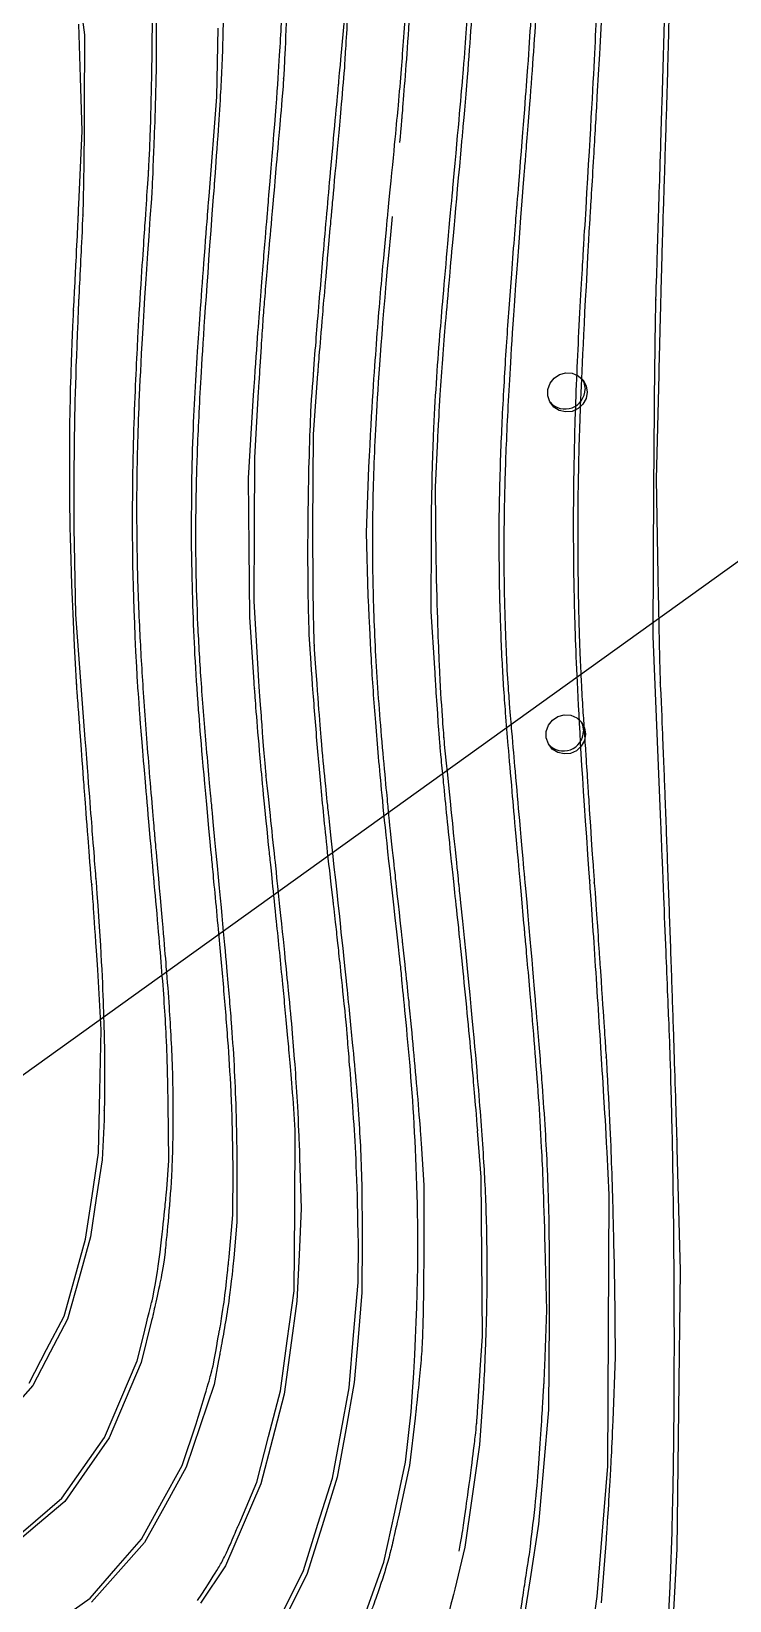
# Model space of a CAD drawing. Header units: millimetres. Extents: x -1640 to 0, y -1584 to 0.
# Drawn here: x -1333.8 to -1219.9, y -1451.5 to -1195.6 of the extents above; entities that cross this region are included whole.
import ezdxf

# ---------------------------------------------------------------- set-up
doc = ezdxf.new("R2010")
doc.units = ezdxf.units.MM

msp = doc.modelspace()

# ---------------------------------------------------------------- linework, layer by layer
at = {"color": 7, "linetype": 'Continuous'}
for p, q in [((-1639.34, -1584.03), (-797.39, -979.77)), ((-1230.88, -1207.19), (-1230.16, -1183.04)), ((-1325.98, -1189.28), (-1325.11, -1196.11)), ((-1325.74, -1203.1), (-1326.03, -1194.37)), ((-1303.52, -1206.25), (-1303.3, -1195.05)), ((-1283.27, -1200.13), (-1282.62, -1193.14)), ((-1325.11, -1196.11), (-1325.13, -1208.47)), ((-1325.45, -1211.82), (-1325.74, -1203.1)), ((-1304.78, -1222.41), (-1303.52, -1206.25)), ((-1326.01, -1223.75), (-1325.45, -1211.82)), ((-1287.13, -1252.1), (-1287.82, -1261.28)), ((-1231.43, -1251.56), (-1231.85, -1268.58)), ((-1298.34, -1268.42), (-1297.51, -1254.88)), ((-1296.75, -1254.37), (-1297.39, -1265.07)), ((-1287.82, -1261.28), (-1287.89, -1276.26)), ((-1267.52, -1262.09), (-1267.9, -1269.91)), ((-1297.39, -1265.07), (-1297.44, -1276.77)), ((-1279.09, -1277.34), (-1278.7, -1266.62)), ((-1298.22, -1279.76), (-1298.34, -1268.42)), ((-1231.85, -1268.58), (-1231.57, -1284.28)), ((-1267.9, -1269.91), (-1267.79, -1281.73)), ((-1232.31, -1294.18), (-1232.21, -1269.9)), ((-1297.44, -1276.77), (-1297.49, -1288.47)), ((-1326.79, -1279.17), (-1326.55, -1290.66)), ((-1278.8, -1287.56), (-1279.09, -1277.34)), ((-1268.52, -1290.19), (-1268.51, -1277.77)), ((-1298.11, -1291.1), (-1298.22, -1279.76)), ((-1297.49, -1288.47), (-1296.82, -1299.59)), ((-1326.55, -1290.66), (-1325.02, -1311)), ((-1297.43, -1301.71), (-1298.11, -1291.1)), ((-1267.96, -1299.43), (-1268.52, -1290.19)), ((-1231.08, -1324.56), (-1232.31, -1294.18)), ((-1322.35, -1358.37), (-1322.94, -1348.63)), ((-1322.57, -1368.4), (-1322.35, -1358.37)), ((-1322.79, -1378.44), (-1322.57, -1368.4)), ((-1311.32, -1379.72), (-1311.44, -1370.42)), ((-1290.72, -1374.76), (-1291.08, -1369.53)), ((-1321.91, -1373.05), (-1322.24, -1379.6)), ((-1290.81, -1387.85), (-1290.72, -1374.76)), ((-1260.41, -1382.45), (-1260.96, -1374.89)), ((-1323.85, -1385.49), (-1322.79, -1378.44)), ((-1290, -1379.26), (-1289.74, -1387.54)), ((-1270.18, -1376.91), (-1269.74, -1383.75)), ((-1239.5, -1385.33), (-1239.84, -1378.36)), ((-1228.45, -1377.77), (-1227.93, -1397.67)), ((-1322.24, -1379.6), (-1323.17, -1385.87)), ((-1311.68, -1384.38), (-1311.32, -1379.72)), ((-1300.9, -1388.58), (-1300.86, -1381.44)), ((-1300.24, -1380.72), (-1300.26, -1389.74)), ((-1269.74, -1383.75), (-1269.76, -1395.68)), ((-1260.29, -1395.39), (-1260.41, -1382.45)), ((-1324.91, -1392.55), (-1323.85, -1385.49)), ((-1323.17, -1385.87), (-1324.09, -1392.13)), ((-1239.62, -1407.44), (-1239.5, -1385.33)), ((-1301.5, -1395.43), (-1300.9, -1388.58)), ((-1290.9, -1400.94), (-1290.81, -1387.85)), ((-1289.74, -1387.54), (-1290.09, -1395.09)), ((-1324.09, -1392.13), (-1325.98, -1398.85)), ((-1300.26, -1389.74), (-1300.75, -1395.56)), ((-1326.67, -1398.82), (-1324.91, -1392.55)), ((-1280.45, -1399.62), (-1280.42, -1393.22)), ((-1279.82, -1392.57), (-1279.85, -1401.23)), ((-1249.7, -1404.1), (-1249.94, -1393.78)), ((-1290.09, -1395.09), (-1290.44, -1402.64)), ((-1260.18, -1408.33), (-1260.29, -1395.39)), ((-1328.43, -1405.09), (-1326.67, -1398.82)), ((-1325.98, -1398.85), (-1327.86, -1405.57)), ((-1281.19, -1408.21), (-1280.45, -1399.62)), ((-1238.65, -1399.52), (-1238.52, -1411.79)), ((-1227.93, -1397.67), (-1228.19, -1420.36)), ((-1292.02, -1409.1), (-1290.9, -1400.94)), ((-1279.85, -1401.23), (-1280.47, -1408.57)), ((-1290.44, -1402.64), (-1291.48, -1410.24)), ((-1250.01, -1413.27), (-1249.7, -1404.1)), ((-1331.27, -1410.55), (-1328.43, -1405.09)), ((-1327.86, -1405.57), (-1330.69, -1410.99)), ((-1314.14, -1405.8), (-1315.84, -1412.66)), ((-1249.3, -1405.4), (-1249.42, -1420.39)), ((-1239.73, -1429.55), (-1239.62, -1407.44)), ((-1316.49, -1412.38), (-1315.6, -1408.73)), ((-1293.14, -1417.26), (-1292.02, -1409.1)), ((-1281.94, -1416.8), (-1281.19, -1408.21)), ((-1280.47, -1408.57), (-1281.1, -1415.92)), ((-1260.54, -1413.86), (-1260.18, -1408.33)), ((-1334.11, -1416.02), (-1331.27, -1410.55)), ((-1330.69, -1410.99), (-1333.52, -1416.42)), ((-1319.17, -1418.63), (-1316.49, -1412.38)), ((-1315.84, -1412.66), (-1318.46, -1418.81)), ((-1303.23, -1412.32), (-1303.97, -1416.26)), ((-1291.48, -1410.24), (-1292.53, -1417.83)), ((-1238.52, -1411.79), (-1238.91, -1422.12)), ((-1333.52, -1416.42), (-1337.14, -1420.54)), ((-1303.97, -1416.26), (-1306.23, -1422.99)), ((-1295.06, -1424.71), (-1293.14, -1417.26)), ((-1283.29, -1424.15), (-1281.94, -1416.8)), ((-1281.1, -1415.92), (-1282.48, -1423.65)), ((-1260.02, -1416.83), (-1260.66, -1426.08)), ((-1321.85, -1424.89), (-1319.17, -1418.63)), ((-1318.46, -1418.81), (-1321.08, -1424.96)), ((-1292.53, -1417.83), (-1294.42, -1425.13)), ((-1228.19, -1420.36), (-1228.46, -1443.05)), ((-1309.19, -1429.44), (-1306.9, -1422.68)), ((-1272.71, -1428.88), (-1271.79, -1420.72)), ((-1271.17, -1421.73), (-1272.07, -1429.45)), ((-1249.42, -1420.39), (-1250.21, -1429.7)), ((-1325.32, -1429.83), (-1321.85, -1424.89)), ((-1321.08, -1424.96), (-1324.7, -1430.13)), ((-1306.23, -1422.99), (-1308.49, -1429.71)), ((-1296.97, -1432.15), (-1295.06, -1424.71)), ((-1294.42, -1425.13), (-1296.32, -1432.43)), ((-1284.65, -1431.49), (-1283.29, -1424.15)), ((-1282.48, -1423.65), (-1283.87, -1431.37)), ((-1260.66, -1426.08), (-1261.86, -1434.43)), ((-1328.79, -1434.77), (-1325.32, -1429.83)), ((-1324.7, -1430.13), (-1328.32, -1435.3)), ((-1312.48, -1435.45), (-1309.19, -1429.44)), ((-1308.49, -1429.71), (-1311.9, -1435.85)), ((-1274.48, -1437.05), (-1272.71, -1428.88)), ((-1272.07, -1429.45), (-1273.43, -1435.73)), ((-1250.21, -1429.7), (-1251.01, -1439.02)), ((-1240.59, -1440.18), (-1239.73, -1429.55)), ((-1299.61, -1438.34), (-1296.97, -1432.15)), ((-1296.32, -1432.43), (-1299.2, -1439.13)), ((-1287.02, -1439.04), (-1284.65, -1431.49)), ((-1283.87, -1431.37), (-1286.34, -1439.3)), ((-1333.07, -1438.45), (-1328.79, -1434.77)), ((-1328.32, -1435.3), (-1332.74, -1439.05)), ((-1315.78, -1441.45), (-1312.48, -1435.45)), ((-1261.86, -1434.43), (-1263.06, -1442.78)), ((-1311.9, -1435.85), (-1315.31, -1441.99)), ((-1276.24, -1445.22), (-1274.48, -1437.05)), ((-1337.35, -1442.12), (-1333.07, -1438.45)), ((-1332.74, -1439.05), (-1337.16, -1442.81)), ((-1299.2, -1439.13), (-1302.07, -1445.83)), ((-1289.39, -1446.58), (-1287.02, -1439.04)), ((-1286.34, -1439.3), (-1288.81, -1447.22)), ((-1251.01, -1439.02), (-1252.4, -1447.92)), ((-1241.44, -1450.81), (-1240.59, -1440.18)), ((-1319.98, -1446.27), (-1315.78, -1441.45)), ((-1315.31, -1441.99), (-1319.63, -1446.87)), ((-1263.06, -1442.78), (-1264.71, -1449.6)), ((-1240.07, -1442.15), (-1240.83, -1451.84)), ((-1228.46, -1443.05), (-1229.11, -1455.09)), ((-1302.07, -1445.83), (-1306.15, -1451.89)), ((-1279.13, -1453.26), (-1276.24, -1445.22)), ((-1324.18, -1451.09), (-1319.98, -1446.27)), ((-1319.63, -1446.87), (-1323.95, -1451.76)), ((-1292.78, -1453.47), (-1289.39, -1446.58)), ((-1288.81, -1447.22), (-1292.2, -1453.93)), ((-1252.4, -1447.92), (-1253.79, -1456.81)), ((-1242.93, -1461.3), (-1241.44, -1450.81)), ((-1329.37, -1454.77), (-1324.18, -1451.09))]:
    msp.add_line(p, q, dxfattribs=at)
at = {"color": 7, "linetype": 'Continuous', "lineweight": 25, "flags": 128}
for points in [[(-1243.1, -1254.39), (-1243.28, -1255.43), (-1243.79, -1256.37), (-1244.57, -1257.09), (-1245.55, -1257.53), (-1246.61, -1257.63), (-1247.64, -1257.39), (-1248.52, -1256.83), (-1249.17, -1256), (-1249.51, -1255.01), (-1249.51, -1253.96), (-1249.16, -1252.95), (-1248.5, -1252.11), (-1247.61, -1251.52), (-1246.58, -1251.25), (-1245.52, -1251.32), (-1244.55, -1251.73), (-1243.77, -1252.43), (-1243.27, -1253.35), (-1243.1, -1254.39)], [(-1243.86, -1252.32), (-1243.62, -1252.85), (-1243.45, -1253.89)], [(-1243.36, -1310.17), (-1243.54, -1311.21), (-1244.05, -1312.15), (-1244.83, -1312.87), (-1245.81, -1313.31), (-1246.87, -1313.41), (-1247.89, -1313.17), (-1248.78, -1312.61), (-1249.43, -1311.78), (-1249.77, -1310.79), (-1249.77, -1309.74), (-1249.42, -1308.73), (-1248.76, -1307.89), (-1247.87, -1307.3), (-1246.84, -1307.03), (-1245.78, -1307.1), (-1244.81, -1307.51), (-1244.03, -1308.21), (-1243.53, -1309.13), (-1243.36, -1310.17)], [(-1244.11, -1308.1), (-1243.88, -1308.63), (-1243.71, -1309.67)]]:
    msp.add_lwpolyline(points, dxfattribs=at)
at = {"color": 7, "linetype": 'Continuous', "lineweight": 25}
for centre in [(-1246.71, -1253.88), (-1246.97, -1309.66)]:
    msp.add_arc(centre, 3.26, 221.7226, 359.801, dxfattribs=at)
at = {"color": 7, "linetype": 'Continuous'}
for points, knots in [([(-1284.09, -1146.39), (-1282.3, -1160.6), (-1281.64, -1176.24), (-1281.92, -1189.59), (-1282.9, -1203.9), (-1282.52, -1199.14), (-1282.9, -1203.9)], [0, 0, 0, 0, 0.248755, 0.520383, 0.751685, 1, 1, 1, 1]), ([(-1272.56, -1149.21), (-1271.53, -1164.89), (-1271.55, -1182.29), (-1272.3, -1197.32), (-1273.7, -1213.66), (-1273.19, -1208.21), (-1273.7, -1213.66)], [0, 0, 0, 0, 0.243713, 0.513396, 0.746351, 1, 1, 1, 1]), ([(-1261.58, -1151.52), (-1261.04, -1167.2), (-1261.33, -1183), (-1261.86, -1192.36), (-1262.66, -1203.06), (-1263.76, -1215.54), (-1263.38, -1211.38), (-1263.76, -1215.54)], [0, 0, 0, 0, 0.245075, 0.491442, 0.637619, 0.804791, 1, 1, 1, 1]), ([(-1295, -1222.27), (-1293.95, -1209.74), (-1293.2, -1199.18), (-1292.76, -1190.19), (-1292.6, -1182.37), (-1292.94, -1171.48), (-1293.95, -1160.96), (-1293.57, -1164.47), (-1293.95, -1160.96)], [0, 0, 0, 0, 0.204272, 0.376391, 0.522858, 0.650222, 0.827655, 1, 1, 1, 1]), ([(-1229.41, -1161.36), (-1229.43, -1171.66), (-1229.52, -1181.19), (-1229.71, -1191.27), (-1229.95, -1200.44), (-1230.27, -1211.4), (-1230.7, -1224.79), (-1230.55, -1220.33), (-1230.7, -1224.79)], [0, 0, 0, 0, 0.16235, 0.312625, 0.47159, 0.616115, 0.788895, 1, 1, 1, 1]), ([(-1250.77, -1164.74), (-1250.79, -1174.43), (-1250.95, -1182.56), (-1251.32, -1190.8), (-1251.82, -1198.45), (-1252.54, -1208.02), (-1253.53, -1220.33), (-1253.2, -1216.23), (-1253.53, -1220.33)], [0, 0, 0, 0, 0.174247, 0.320311, 0.468465, 0.60608, 0.778371, 1, 1, 1, 1]), ([(-1240.1, -1165.74), (-1240.16, -1174.63), (-1240.33, -1182.54), (-1240.7, -1191.57), (-1241.05, -1198.29), (-1241.51, -1206.59), (-1242.11, -1216.88), (-1242.88, -1229.63), (-1242.62, -1225.38), (-1242.88, -1229.63)], [0, 0, 0, 0, 0.139178, 0.262802, 0.40425, 0.509446, 0.639252, 0.800496, 1, 1, 1, 1]), ([(-1264.79, -1218.76), (-1263.92, -1209.25), (-1263.26, -1201.67), (-1262.78, -1195.51), (-1262.44, -1190.25), (-1262.11, -1182.55), (-1261.91, -1173.78), (-1261.96, -1176.7), (-1261.91, -1173.78)], [0, 0, 0, 0, 0.211655, 0.38021, 0.517188, 0.634121, 0.805151, 1, 1, 1, 1]), ([(-1302.83, -1177.21), (-1302.37, -1187.04), (-1302.5, -1197.77), (-1302.84, -1204.61), (-1303.36, -1212.75), (-1304.09, -1222.55), (-1303.84, -1219.28), (-1304.09, -1222.55)], [0, 0, 0, 0, 0.216954, 0.453571, 0.604225, 0.783703, 1, 1, 1, 1]), ([(-1292.04, -1175.68), (-1291.97, -1183.08), (-1292.12, -1191.99), (-1292.36, -1198.82), (-1292.7, -1204.49), (-1292.58, -1202.6), (-1292.7, -1204.49)], [0, 0, 0, 0, 0.256741, 0.566203, 0.803268, 1, 1, 1, 1]), ([(-1254.26, -1220.49), (-1253.4, -1209.81), (-1252.75, -1201.34), (-1252.28, -1194.29), (-1251.87, -1186.66), (-1251.54, -1178.52), (-1251.64, -1181.23), (-1251.54, -1178.52)], [0, 0, 0, 0, 0.254686, 0.456392, 0.624556, 0.806143, 1, 1, 1, 1]), ([(-1243.45, -1227.16), (-1242.54, -1212.19), (-1241.76, -1197.61), (-1241.3, -1187.22), (-1240.99, -1178.4), (-1241.08, -1181.34), (-1240.99, -1178.4)], [0, 0, 0, 0, 0.307171, 0.606198, 0.81928, 1, 1, 1, 1]), ([(-1314, -1181.15), (-1313.39, -1191.37), (-1313.3, -1203.1), (-1314.19, -1222.85), (-1313.81, -1216.27), (-1314.19, -1222.85)], [0, 0, 0, 0, 0.245573, 0.526832, 1, 1, 1, 1]), ([(-1314.58, -1217.47), (-1314.34, -1212.24), (-1314.15, -1205.25), (-1314.04, -1197.89), (-1314.01, -1193.5), (-1314.02, -1189.95), (-1314.07, -1187.83), (-1314.15, -1187.02), (-1314.12, -1187.29), (-1314.15, -1187.02)], [0, 0, 0, 0, 0.171793, 0.40129, 0.643025, 0.787182, 0.903783, 0.973231, 1, 1, 1, 1]), ([(-1275.38, -1222.99), (-1274.52, -1214.32), (-1273.89, -1207.67), (-1273.42, -1202.28), (-1272.99, -1196.48), (-1272.58, -1190.08), (-1272.71, -1192.21), (-1272.58, -1190.08)], [0, 0, 0, 0, 0.263717, 0.465789, 0.629693, 0.805815, 1, 1, 1, 1]), ([(-1288.12, -1256.71), (-1287.68, -1250.46), (-1286.99, -1241.85), (-1286.09, -1231.23), (-1284.79, -1216.58), (-1283.27, -1200.13), (-1283.78, -1205.61), (-1283.27, -1200.13)], [0, 0, 0, 0, 0.110408, 0.262414, 0.450127, 0.709183, 1, 1, 1, 1]), ([(-1292.7, -1204.49), (-1292.96, -1207.66), (-1293.4, -1212.7), (-1294.26, -1222.44), (-1293.97, -1219.19), (-1294.26, -1222.44)], [0, 0, 0, 0, 0.176353, 0.457467, 1, 1, 1, 1]), ([(-1282.9, -1203.9), (-1283.36, -1209.04), (-1283.98, -1215.93), (-1285.05, -1227.64), (-1284.69, -1223.74), (-1285.05, -1227.64)], [0, 0, 0, 0, 0.216528, 0.506569, 1, 1, 1, 1]), ([(-1231.86, -1238.48), (-1231.75, -1235.29), (-1231.59, -1230.41), (-1231.4, -1224.26), (-1231.15, -1215.96), (-1230.88, -1207.19), (-1230.97, -1210.12), (-1230.88, -1207.19)], [0, 0, 0, 0, 0.101862, 0.257936, 0.454563, 0.719784, 1, 1, 1, 1]), ([(-1325.13, -1208.47), (-1325.17, -1214.31), (-1325.24, -1219.86), (-1325.32, -1223.5), (-1325.4, -1226.07), (-1325.37, -1225.21), (-1325.4, -1226.07)], [0, 0, 0, 0, 0.331797, 0.647442, 0.854101, 1, 1, 1, 1]), ([(-1263.76, -1215.54), (-1264.79, -1226.75), (-1265.59, -1235.63), (-1266.2, -1242.65), (-1266.66, -1248.27), (-1267.16, -1255.42), (-1267.52, -1262.09), (-1267.41, -1259.87), (-1267.52, -1262.09)], [0, 0, 0, 0, 0.2409682, 0.4318222, 0.582617, 0.7034092, 0.8568046, 1, 1, 1, 1]), ([(-1316.04, -1239.31), (-1315.57, -1232.32), (-1315.11, -1225.49), (-1314.81, -1220.88), (-1314.58, -1217.47), (-1314.66, -1218.61), (-1314.58, -1217.47)], [0, 0, 0, 0, 0.319922, 0.632941, 0.844012, 1, 1, 1, 1]), ([(-1268.51, -1277.77), (-1268.44, -1269.18), (-1268.19, -1261.25), (-1267.68, -1252.39), (-1267.2, -1246.1), (-1266.57, -1238.62), (-1265.78, -1229.61), (-1264.79, -1218.76), (-1265.12, -1222.38), (-1264.79, -1218.76)], [0, 0, 0, 0, 0.14544, 0.279644, 0.429567, 0.536175, 0.663115, 0.81589, 1, 1, 1, 1]), ([(-1257.36, -1287.44), (-1257.51, -1278.28), (-1257.36, -1268.4), (-1256.88, -1257.07), (-1256.26, -1246.69), (-1255.39, -1234.61), (-1254.26, -1220.49), (-1254.64, -1225.2), (-1254.26, -1220.49)], [0, 0, 0, 0, 0.1367909, 0.2842486, 0.4533174, 0.6084316, 0.7889044, 1, 1, 1, 1]), ([(-1253.53, -1220.33), (-1254.76, -1236.18), (-1255.69, -1250.13), (-1256.33, -1262.44), (-1256.69, -1273.34), (-1256.72, -1288.19), (-1256.1, -1301.09), (-1256.35, -1296.79), (-1256.1, -1301.09)], [0, 0, 0, 0, 0.196319, 0.369163, 0.521511, 0.656358, 0.840158, 1, 1, 1, 1]), ([(-1314.19, -1222.85), (-1315.44, -1240.33), (-1316.26, -1255.32), (-1316.64, -1268.8), (-1316.57, -1281.76), (-1316.2, -1292.22), (-1315.54, -1303.46), (-1314.6, -1315.94), (-1313.36, -1330.16), (-1313.78, -1325.42), (-1313.36, -1330.16)], [0, 0, 0, 0, 0.162803, 0.302243, 0.42758, 0.548131, 0.645586, 0.750383, 0.867028, 1, 1, 1, 1]), ([(-1307.62, -1279.9), (-1307.64, -1271.4), (-1307.49, -1263.56), (-1307.1, -1254.87), (-1306.72, -1248.74), (-1306.22, -1241.5), (-1305.58, -1232.82), (-1304.78, -1222.41), (-1305.04, -1225.88), (-1304.78, -1222.41)], [0, 0, 0, 0, 0.147813, 0.284155, 0.435215, 0.541718, 0.667784, 0.818763, 1, 1, 1, 1]), ([(-1304.09, -1222.55), (-1305.26, -1238.2), (-1306.13, -1251.48), (-1306.71, -1262.97), (-1307, -1273.23), (-1306.98, -1282.83), (-1306.69, -1292.17), (-1306.11, -1301.97), (-1305.24, -1312.76), (-1304.09, -1325.08), (-1304.48, -1320.97), (-1304.09, -1325.08)], [0, 0, 0, 0, 0.152525, 0.281942, 0.393796, 0.493663, 0.587146, 0.678187, 0.773818, 0.879335, 1, 1, 1, 1]), ([(-1297.51, -1254.88), (-1296.99, -1247.18), (-1296.26, -1237.57), (-1295.63, -1229.68), (-1295, -1222.27), (-1295.21, -1224.74), (-1295, -1222.27)], [0, 0, 0, 0, 0.236109, 0.530497, 0.772663, 1, 1, 1, 1]), ([(-1294.26, -1222.44), (-1294.89, -1229.41), (-1295.36, -1234.74), (-1295.71, -1238.92), (-1295.99, -1242.41), (-1296.35, -1247.7), (-1296.75, -1254.37), (-1296.62, -1252.14), (-1296.75, -1254.37)], [0, 0, 0, 0, 0.218497, 0.385601, 0.516383, 0.625912, 0.791344, 1, 1, 1, 1]), ([(-1278.7, -1266.62), (-1278.19, -1256.46), (-1277.36, -1244.76), (-1276.48, -1234.41), (-1275.38, -1222.99), (-1275.76, -1226.8), (-1275.38, -1222.99)], [0, 0, 0, 0, 0.232609, 0.500711, 0.737966, 1, 1, 1, 1]), ([(-1326.72, -1238.01), (-1326.6, -1235.84), (-1326.4, -1231.91), (-1326.01, -1223.75), (-1326.14, -1226.47), (-1326.01, -1223.75)], [0, 0, 0, 0, 0.1525026, 0.4283166, 1, 1, 1, 1]), ([(-1274.92, -1225.74), (-1276.48, -1242.37), (-1277.54, -1257.11), (-1278.1, -1270.56), (-1278.18, -1283.35), (-1277.73, -1296.69), (-1276.74, -1310.66), (-1275.23, -1325.95), (-1275.76, -1320.86), (-1275.23, -1325.95)], [0, 0, 0, 0, 0.165913, 0.31281, 0.446822, 0.574134, 0.707105, 0.8467, 1, 1, 1, 1]), ([(-1230.7, -1224.79), (-1230.88, -1230.66), (-1231.09, -1238.44), (-1231.43, -1251.56), (-1231.32, -1247.19), (-1231.43, -1251.56)], [0, 0, 0, 0, 0.219296, 0.509953, 1, 1, 1, 1]), ([(-1325.4, -1226.07), (-1325.55, -1229.25), (-1325.76, -1233.52), (-1326.12, -1240.77), (-1326, -1238.35), (-1326.12, -1240.77)], [0, 0, 0, 0, 0.216714, 0.506797, 1, 1, 1, 1]), ([(-1285.05, -1227.64), (-1285.72, -1235.13), (-1286.37, -1242.71), (-1286.81, -1248), (-1287.13, -1252.1), (-1287.02, -1250.74), (-1287.13, -1252.1)], [0, 0, 0, 0, 0.306117, 0.616064, 0.832256, 1, 1, 1, 1]), ([(-1242.76, -1332.88), (-1243.95, -1316.05), (-1244.78, -1301.05), (-1245.25, -1287.21), (-1245.36, -1273.83), (-1245.11, -1259.57), (-1244.47, -1244.27), (-1243.45, -1227.16), (-1243.81, -1232.86), (-1243.45, -1227.16)], [0, 0, 0, 0, 0.1596278, 0.3016636, 0.4326231, 0.5590499, 0.6937812, 0.8382656, 1, 1, 1, 1]), ([(-1242.87, -1229.63), (-1243.7, -1244.41), (-1244.27, -1257), (-1244.59, -1268.01), (-1244.68, -1279.81), (-1244.48, -1291.31), (-1244.57, -1287.48), (-1244.48, -1291.31)], [0, 0, 0, 0, 0.239743, 0.443787, 0.622251, 0.813538, 1, 1, 1, 1]), ([(-1326.41, -1301.71), (-1327.34, -1284.95), (-1327.62, -1266.5), (-1327.37, -1251.88), (-1326.72, -1238.01), (-1326.97, -1242.64), (-1326.72, -1238.01)], [0, 0, 0, 0, 0.263595, 0.553137, 0.78244, 1, 1, 1, 1]), ([(-1232.21, -1269.9), (-1232.14, -1258.73), (-1232.04, -1248.65), (-1231.95, -1242.43), (-1231.86, -1238.48), (-1231.89, -1239.8), (-1231.86, -1238.48)], [0, 0, 0, 0, 0.355324, 0.676205, 0.874138, 1, 1, 1, 1]), ([(-1326.12, -1240.77), (-1326.61, -1252.53), (-1326.86, -1263.15), (-1326.79, -1279.17), (-1326.86, -1273.83), (-1326.79, -1279.17)], [0, 0, 0, 0, 0.30623, 0.582679, 1, 1, 1, 1]), ([(-1316.44, -1301.85), (-1317.24, -1287.22), (-1317.33, -1269.95), (-1316.9, -1255.02), (-1316.04, -1239.31), (-1316.36, -1244.55), (-1316.04, -1239.31)], [0, 0, 0, 0, 0.234404, 0.510378, 0.748804, 1, 1, 1, 1]), ([(-1288.44, -1293.87), (-1288.61, -1288.37), (-1288.66, -1281.16), (-1288.61, -1273.19), (-1288.43, -1264.07), (-1288.12, -1256.71), (-1288.23, -1259.16), (-1288.12, -1256.71)], [0, 0, 0, 0, 0.148036, 0.341993, 0.556692, 0.802071, 1, 1, 1, 1]), ([(-1287.89, -1276.26), (-1287.88, -1283.41), (-1287.82, -1289.71), (-1287.73, -1293.64), (-1287.62, -1296.33), (-1287.66, -1295.43), (-1287.62, -1296.33)], [0, 0, 0, 0, 0.356088, 0.669966, 0.865862, 1, 1, 1, 1]), ([(-1304.59, -1327.7), (-1305.71, -1315.8), (-1306.52, -1306.12), (-1307.07, -1297.9), (-1307.45, -1289.05), (-1307.62, -1279.9), (-1307.58, -1282.95), (-1307.62, -1279.9)], [0, 0, 0, 0, 0.249653, 0.452408, 0.624325, 0.809232, 1, 1, 1, 1]), ([(-1267.79, -1281.73), (-1267.59, -1290.76), (-1267.22, -1300.03), (-1266.83, -1306.6), (-1266.4, -1311.86), (-1266.56, -1310.11), (-1266.4, -1311.86)], [0, 0, 0, 0, 0.299405, 0.606708, 0.825103, 1, 1, 1, 1]), ([(-1231.57, -1284.28), (-1231.44, -1291.26), (-1231.32, -1297.14), (-1231.23, -1300.45), (-1231.17, -1302.17), (-1231.19, -1301.59), (-1231.17, -1302.17)], [0, 0, 0, 0, 0.3901912, 0.7188227, 0.9038192, 1, 1, 1, 1]), ([(-1273.88, -1344.84), (-1275.4, -1331.49), (-1276.63, -1319.55), (-1277.58, -1308.86), (-1278.36, -1297.61), (-1278.8, -1287.56), (-1278.67, -1290.91), (-1278.8, -1287.56)], [0, 0, 0, 0, 0.233794, 0.442503, 0.629204, 0.825196, 1, 1, 1, 1]), ([(-1253.52, -1339.73), (-1254.54, -1328.4), (-1255.33, -1319.48), (-1255.93, -1312.53), (-1256.38, -1307.1), (-1256.7, -1302.74), (-1256.98, -1297.91), (-1257.18, -1293.14), (-1257.36, -1287.44), (-1257.3, -1289.34), (-1257.36, -1287.44)], [0, 0, 0, 0, 0.217004, 0.387764, 0.520831, 0.624758, 0.708099, 0.800389, 0.891286, 1, 1, 1, 1]), ([(-1244.48, -1291.31), (-1244.29, -1296.95), (-1244.07, -1301.82), (-1243.84, -1305.77), (-1243.54, -1310.35), (-1243.64, -1308.82), (-1243.54, -1310.35)], [0, 0, 0, 0, 0.295945, 0.551696, 0.75901, 1, 1, 1, 1]), ([(-1284.54, -1337.29), (-1285.39, -1330.03), (-1286.25, -1321.69), (-1287.05, -1312.89), (-1287.86, -1302.77), (-1288.44, -1293.87), (-1288.25, -1296.83), (-1288.44, -1293.87)], [0, 0, 0, 0, 0.167841, 0.360078, 0.562636, 0.795456, 1, 1, 1, 1]), ([(-1287.62, -1296.33), (-1287.02, -1304.89), (-1286.43, -1312.17), (-1285.88, -1317.94), (-1285.19, -1324.5), (-1285.42, -1322.31), (-1285.19, -1324.5)], [0, 0, 0, 0, 0.303275, 0.561671, 0.766513, 1, 1, 1, 1]), ([(-1296.82, -1299.59), (-1296.46, -1305.05), (-1296.05, -1310.62), (-1295.73, -1314.54), (-1295.44, -1317.6), (-1295.54, -1316.58), (-1295.44, -1317.6)], [0, 0, 0, 0, 0.303031, 0.612281, 0.829613, 1, 1, 1, 1]), ([(-1267.14, -1311.58), (-1267.31, -1309.42), (-1267.54, -1306), (-1267.96, -1299.43), (-1267.82, -1301.62), (-1267.96, -1299.43)], [0, 0, 0, 0, 0.177875, 0.459322, 1, 1, 1, 1]), ([(-1325.31, -1316.53), (-1325.73, -1310.72), (-1326.1, -1305.85), (-1326.3, -1303.12), (-1326.41, -1301.71), (-1326.37, -1302.18), (-1326.41, -1301.71)], [0, 0, 0, 0, 0.391642, 0.720597, 0.905058, 1, 1, 1, 1]), ([(-1316.03, -1307.52), (-1316.29, -1303.75), (-1316.44, -1301.85), (-1316.39, -1302.48), (-1316.44, -1301.85)], [0, 0, 0, 0, 0.664093, 1, 1, 1, 1]), ([(-1295.19, -1326.98), (-1295.93, -1319.62), (-1296.63, -1311.87), (-1297.1, -1306.27), (-1297.43, -1301.71), (-1297.32, -1303.23), (-1297.43, -1301.71)], [0, 0, 0, 0, 0.291557, 0.598257, 0.819847, 1, 1, 1, 1]), ([(-1256.1, -1301.09), (-1255.95, -1303.21), (-1255.81, -1305.15), (-1255.86, -1304.51), (-1255.81, -1305.15)], [0, 0, 0, 0, 0.521664, 1, 1, 1, 1]), ([(-1231.17, -1302.17), (-1230.98, -1306.22), (-1230.7, -1312.93), (-1230.37, -1321.62), (-1230, -1331.63), (-1229.61, -1342.29), (-1229.25, -1352.75), (-1228.92, -1362.58), (-1228.64, -1371.13), (-1228.45, -1377.77), (-1228.51, -1375.56), (-1228.45, -1377.77)], [0, 0, 0, 0, 0.05369, 0.142412, 0.257366, 0.389753, 0.530773, 0.669164, 0.799056, 0.912114, 1, 1, 1, 1]), ([(-1255.81, -1305.15), (-1255.65, -1307.13), (-1255.3, -1311.24), (-1254.79, -1317.09), (-1254.03, -1325.65), (-1253.16, -1335.36), (-1253.45, -1332.13), (-1253.16, -1335.36)], [0, 0, 0, 0, 0.065201, 0.201443, 0.395064, 0.678347, 1, 1, 1, 1]), ([(-1313.96, -1331.63), (-1314.75, -1322.64), (-1315.43, -1314.81), (-1315.82, -1310.19), (-1316.03, -1307.52), (-1315.96, -1308.41), (-1316.03, -1307.52)], [0, 0, 0, 0, 0.372772, 0.697534, 0.888994, 1, 1, 1, 1]), ([(-1325.02, -1311), (-1324.33, -1320.04), (-1323.74, -1327.68), (-1323.4, -1331.98), (-1323.21, -1334.24), (-1323.27, -1333.49), (-1323.21, -1334.24)], [0, 0, 0, 0, 0.389151, 0.717554, 0.902938, 1, 1, 1, 1]), ([(-1264.2, -1340.48), (-1264.7, -1335.8), (-1265.33, -1329.78), (-1265.99, -1323.32), (-1266.47, -1318.53), (-1266.87, -1314.47), (-1267.14, -1311.58), (-1267.05, -1312.54), (-1267.14, -1311.58)], [0, 0, 0, 0, 0.161841, 0.370301, 0.593902, 0.759708, 0.900163, 1, 1, 1, 1]), ([(-1266.4, -1311.86), (-1264.96, -1326.07), (-1263.75, -1337.7), (-1264.15, -1333.83), (-1263.75, -1337.7)], [0, 0, 0, 0, 0.5497945, 1, 1, 1, 1]), ([(-1243.54, -1310.35), (-1243.42, -1312.07), (-1243.23, -1315.02), (-1242.85, -1320.96), (-1242.98, -1318.98), (-1242.85, -1320.96)], [0, 0, 0, 0, 0.161969, 0.439889, 1, 1, 1, 1]), ([(-1323.94, -1334.25), (-1324.21, -1330.96), (-1324.6, -1325.95), (-1325.31, -1316.53), (-1325.07, -1319.67), (-1325.31, -1316.53)], [0, 0, 0, 0, 0.185487, 0.468629, 1, 1, 1, 1]), ([(-1295.44, -1317.6), (-1295.02, -1321.6), (-1294.48, -1326.69), (-1293.61, -1334.95), (-1293.9, -1332.2), (-1293.61, -1334.95)], [0, 0, 0, 0, 0.230402, 0.52353, 1, 1, 1, 1]), ([(-1242.85, -1320.96), (-1242.29, -1329.49), (-1242.07, -1332.52), (-1241.9, -1334.9), (-1241.96, -1334.11), (-1241.9, -1334.9)], [0, 0, 0, 0, 0.611674, 0.8292, 1, 1, 1, 1]), ([(-1304.09, -1325.08), (-1302.85, -1338.01), (-1301.89, -1348.35), (-1301.2, -1356.64), (-1300.72, -1363.4), (-1300.33, -1372.24), (-1300.24, -1380.72), (-1300.25, -1377.89), (-1300.24, -1380.72)], [0, 0, 0, 0, 0.232973, 0.419139, 0.568131, 0.689595, 0.848088, 1, 1, 1, 1]), ([(-1285.19, -1324.5), (-1283.62, -1338.98), (-1282.39, -1350.59), (-1281.46, -1359.84), (-1280.77, -1367.2), (-1280.31, -1373.17), (-1279.96, -1379.7), (-1279.82, -1385.8), (-1279.82, -1392.57), (-1279.81, -1390.31), (-1279.82, -1392.57)], [0, 0, 0, 0, 0.213247, 0.384272, 0.520287, 0.628509, 0.716166, 0.811933, 0.901131, 1, 1, 1, 1]), ([(-1229.71, -1358.28), (-1229.81, -1355.93), (-1230, -1351.26), (-1230.27, -1344.72), (-1230.65, -1335.24), (-1231.08, -1324.56), (-1230.94, -1328.12), (-1231.08, -1324.56)], [0, 0, 0, 0, 0.069603, 0.208225, 0.402208, 0.683322, 1, 1, 1, 1]), ([(-1300.86, -1381.44), (-1300.91, -1374.86), (-1301.17, -1367.87), (-1301.73, -1359.41), (-1302.41, -1351.06), (-1303.36, -1340.66), (-1304.59, -1327.7), (-1304.18, -1332.02), (-1304.59, -1327.7)], [0, 0, 0, 0, 0.121843, 0.251673, 0.408961, 0.564475, 0.758355, 1, 1, 1, 1]), ([(-1291.08, -1369.53), (-1291.45, -1364.87), (-1292.03, -1358.36), (-1292.8, -1350.31), (-1293.91, -1339.25), (-1295.19, -1326.98), (-1294.76, -1331.07), (-1295.19, -1326.98)], [0, 0, 0, 0, 0.109312, 0.262177, 0.451406, 0.71133, 1, 1, 1, 1]), ([(-1275.23, -1325.95), (-1274.54, -1332.26), (-1274.13, -1336.2), (-1274.26, -1334.89), (-1274.13, -1336.2)], [0, 0, 0, 0, 0.615309, 1, 1, 1, 1]), ([(-1313.36, -1330.16), (-1312.45, -1340.35), (-1311.79, -1348.07), (-1311.33, -1354.04), (-1310.98, -1359.81), (-1310.75, -1365.32), (-1310.82, -1363.48), (-1310.75, -1365.32)], [0, 0, 0, 0, 0.290215, 0.509997, 0.679803, 0.843624, 1, 1, 1, 1]), ([(-1311.44, -1370.42), (-1311.54, -1364.62), (-1311.73, -1359.49), (-1312.07, -1353.85), (-1312.5, -1348.27), (-1313.12, -1341.06), (-1313.96, -1331.63), (-1313.68, -1334.77), (-1313.96, -1331.63)], [0, 0, 0, 0, 0.149092, 0.280863, 0.426205, 0.570055, 0.756333, 1, 1, 1, 1]), ([(-1239.84, -1378.36), (-1240.07, -1374.09), (-1240.44, -1367.96), (-1240.9, -1360.66), (-1241.4, -1352.87), (-1241.92, -1344.94), (-1242.39, -1338.01), (-1242.76, -1332.88), (-1242.64, -1334.59), (-1242.76, -1332.88)], [0, 0, 0, 0, 0.093752, 0.228431, 0.388948, 0.560211, 0.734712, 0.887092, 1, 1, 1, 1]), ([(-1322.94, -1348.63), (-1323.54, -1339.47), (-1323.76, -1336.45), (-1323.94, -1334.25), (-1323.88, -1334.98), (-1323.94, -1334.25)], [0, 0, 0, 0, 0.636855, 0.846734, 1, 1, 1, 1]), ([(-1323.21, -1334.24), (-1322.39, -1345.23), (-1321.89, -1357.29), (-1321.76, -1366.06), (-1321.91, -1373.05), (-1321.84, -1370.72), (-1321.91, -1373.05)], [0, 0, 0, 0, 0.283839, 0.594568, 0.82041, 1, 1, 1, 1]), ([(-1293.61, -1334.95), (-1292.62, -1344.39), (-1291.84, -1352.16), (-1291.23, -1358.62), (-1290.78, -1364.13), (-1290.3, -1371.73), (-1290, -1379.26), (-1290.08, -1376.75), (-1290, -1379.26)], [0, 0, 0, 0, 0.213476, 0.389183, 0.53519, 0.659576, 0.830803, 1, 1, 1, 1]), ([(-1253.16, -1335.36), (-1252.05, -1347.98), (-1251.16, -1358.4), (-1250.47, -1367.04), (-1249.97, -1374.35), (-1249.62, -1380.74), (-1249.36, -1388.48), (-1249.27, -1396.37), (-1249.3, -1405.4), (-1249.28, -1402.39), (-1249.3, -1405.4)], [0, 0, 0, 0, 0.180614, 0.329624, 0.45321, 0.557558, 0.648864, 0.75906, 0.871469, 1, 1, 1, 1]), ([(-1241.9, -1334.9), (-1241.67, -1338.06), (-1241.39, -1342.14), (-1240.94, -1348.85), (-1241.08, -1346.61), (-1240.94, -1348.85)], [0, 0, 0, 0, 0.226419, 0.518661, 1, 1, 1, 1]), ([(-1282.59, -1355.3), (-1283.27, -1348.88), (-1283.75, -1344.31), (-1284.09, -1341.19), (-1284.36, -1338.83), (-1284.54, -1337.29), (-1284.48, -1337.81), (-1284.54, -1337.29)], [0, 0, 0, 0, 0.356012, 0.609776, 0.7832, 0.914251, 1, 1, 1, 1]), ([(-1274.12, -1336.2), (-1273.61, -1340.93), (-1273.16, -1344.92), (-1273.31, -1343.59), (-1273.16, -1344.92)], [0, 0, 0, 0, 0.54204, 1, 1, 1, 1]), ([(-1263.74, -1337.7), (-1262.09, -1354), (-1260.85, -1367.7), (-1259.99, -1379.33), (-1259.5, -1389.4), (-1259.39, -1403.37), (-1260.02, -1416.83), (-1259.76, -1412.34), (-1260.02, -1416.83)], [0, 0, 0, 0, 0.206677, 0.38024, 0.527309, 0.654536, 0.830471, 1, 1, 1, 1]), ([(-1260.95, -1374.89), (-1261.36, -1369.73), (-1261.92, -1363.41), (-1262.57, -1356.46), (-1263.39, -1348.13), (-1264.2, -1340.48), (-1263.92, -1343.03), (-1264.2, -1340.48)], [0, 0, 0, 0, 0.149815, 0.333202, 0.53528, 0.777186, 1, 1, 1, 1]), ([(-1249.94, -1393.78), (-1250.17, -1385.12), (-1250.5, -1377.42), (-1251.01, -1369.23), (-1251.61, -1361.52), (-1252.43, -1351.92), (-1253.52, -1339.73), (-1253.15, -1343.79), (-1253.52, -1339.73)], [0, 0, 0, 0, 0.159723, 0.301952, 0.453371, 0.596181, 0.774082, 1, 1, 1, 1]), ([(-1271.79, -1420.72), (-1270.54, -1402.65), (-1270.7, -1382.48), (-1271.84, -1364.7), (-1273.88, -1344.84), (-1273.15, -1351.45), (-1273.88, -1344.84)], [0, 0, 0, 0, 0.237739, 0.50278, 0.737165, 1, 1, 1, 1]), ([(-1273.16, -1344.92), (-1272.56, -1350.33), (-1271.91, -1356.76), (-1271.28, -1363.54), (-1270.62, -1371.03), (-1270.18, -1376.91), (-1270.32, -1374.95), (-1270.18, -1376.91)], [0, 0, 0, 0, 0.169392, 0.370708, 0.582506, 0.816414, 1, 1, 1, 1]), ([(-1240.93, -1348.85), (-1240.36, -1357.59), (-1240.14, -1360.8), (-1239.97, -1363.38), (-1240.03, -1362.52), (-1239.97, -1363.38)], [0, 0, 0, 0, 0.601739, 0.822282, 1, 1, 1, 1]), ([(-1280.42, -1393.22), (-1280.57, -1383.64), (-1281.09, -1373), (-1282.59, -1355.3), (-1282.04, -1361.19), (-1282.59, -1355.3)], [0, 0, 0, 0, 0.251861, 0.53218, 1, 1, 1, 1]), ([(-1229.5, -1448.01), (-1229.17, -1438.72), (-1228.95, -1426.8), (-1228.86, -1413.18), (-1228.89, -1398.75), (-1229.04, -1383.76), (-1229.31, -1369.92), (-1229.71, -1358.28), (-1229.56, -1362.16), (-1229.71, -1358.28)], [0, 0, 0, 0, 0.103547, 0.236237, 0.388002, 0.54876, 0.71583, 0.870105, 1, 1, 1, 1]), ([(-1239.97, -1363.38), (-1239.44, -1372.47), (-1239.03, -1382.61), (-1238.65, -1399.52), (-1238.75, -1393.89), (-1238.65, -1399.52)], [0, 0, 0, 0, 0.251807, 0.532478, 1, 1, 1, 1]), ([(-1310.75, -1365.32), (-1310.59, -1373.79), (-1310.82, -1381.65), (-1311.31, -1388.24), (-1312.09, -1395.88), (-1311.82, -1393.33), (-1312.09, -1395.88)], [0, 0, 0, 0, 0.277181, 0.533995, 0.749566, 1, 1, 1, 1]), ([(-1313.96, -1402.1), (-1313.29, -1398.64), (-1312.61, -1393.81), (-1311.68, -1384.38), (-1311.97, -1387.53), (-1311.68, -1384.38)], [0, 0, 0, 0, 0.197232, 0.469906, 1, 1, 1, 1]), ([(-1312.09, -1395.88), (-1312.41, -1397.87), (-1312.98, -1400.71), (-1314.14, -1405.8), (-1313.74, -1404.11), (-1314.14, -1405.8)], [0, 0, 0, 0, 0.199184, 0.485248, 1, 1, 1, 1]), ([(-1300.75, -1395.56), (-1301.15, -1399.69), (-1301.68, -1403.59), (-1302.31, -1407.32), (-1303.23, -1412.32), (-1302.92, -1410.66), (-1303.23, -1412.32)], [0, 0, 0, 0, 0.244972, 0.476836, 0.700026, 1, 1, 1, 1]), ([(-1302.87, -1406.36), (-1302.48, -1403.93), (-1302.06, -1400.74), (-1301.5, -1395.43), (-1301.68, -1397.2), (-1301.5, -1395.43)], [0, 0, 0, 0, 0.223314, 0.514792, 1, 1, 1, 1]), ([(-1269.76, -1395.68), (-1269.8, -1402.06), (-1269.89, -1406.84), (-1270.07, -1410.83), (-1270.49, -1415.6), (-1271.17, -1421.73), (-1270.93, -1419.69), (-1271.17, -1421.73)], [0, 0, 0, 0, 0.2447213, 0.4278938, 0.5806651, 0.7641971, 1, 1, 1, 1]), ([(-1315.6, -1408.73), (-1314.65, -1404.85), (-1313.96, -1402.1), (-1314.19, -1403.02), (-1313.96, -1402.1)], [0, 0, 0, 0, 0.585534, 1, 1, 1, 1]), ([(-1304.11, -1413.18), (-1303.47, -1409.6), (-1302.87, -1406.36), (-1303.07, -1407.44), (-1302.87, -1406.36)], [0, 0, 0, 0, 0.524906, 1, 1, 1, 1]), ([(-1306.9, -1422.68), (-1304.96, -1416.49), (-1304.12, -1413.18), (-1304.39, -1414.28), (-1304.12, -1413.18)], [0, 0, 0, 0, 0.654591, 1, 1, 1, 1]), ([(-1261.09, -1422.16), (-1260.97, -1420.43), (-1260.82, -1418.03), (-1260.54, -1413.86), (-1260.64, -1415.25), (-1260.54, -1413.86)], [0, 0, 0, 0, 0.209029, 0.497406, 1, 1, 1, 1]), ([(-1252.53, -1443.99), (-1251.61, -1436.78), (-1250.83, -1428.19), (-1250.01, -1413.27), (-1250.24, -1418.24), (-1250.01, -1413.27)], [0, 0, 0, 0, 0.235617, 0.5152272, 1, 1, 1, 1]), ([(-1263.97, -1443.44), (-1263.62, -1441.54), (-1263.12, -1438.19), (-1262.19, -1431.51), (-1261.68, -1427.56), (-1261.29, -1424.28), (-1261.09, -1422.16), (-1261.15, -1422.87), (-1261.09, -1422.16)], [0, 0, 0, 0, 0.089684, 0.247349, 0.561571, 0.74675, 0.900932, 1, 1, 1, 1]), ([(-1238.91, -1422.12), (-1239.16, -1427.52), (-1239.49, -1433.57), (-1239.78, -1438.17), (-1240.07, -1442.15), (-1239.97, -1440.82), (-1240.07, -1442.15)], [0, 0, 0, 0, 0.269637, 0.5714667, 0.8011907, 1, 1, 1, 1]), ([(-1273.43, -1435.73), (-1274.42, -1440.29), (-1275.18, -1443.54), (-1275.9, -1446.17), (-1276.97, -1449.39), (-1278.56, -1453.84), (-1278.02, -1452.36), (-1278.56, -1453.84)], [0, 0, 0, 0, 0.248091, 0.425347, 0.569801, 0.749933, 1, 1, 1, 1]), ([(-1306.67, -1451.48), (-1304.66, -1448.42), (-1303.34, -1446.35), (-1302.39, -1444.64), (-1301.27, -1442.21), (-1299.61, -1438.34), (-1300.16, -1439.63), (-1299.61, -1438.34)], [0, 0, 0, 0, 0.244758, 0.408116, 0.5388, 0.717859, 1, 1, 1, 1]), ([(-1253.92, -1453.03), (-1253.63, -1451.08), (-1253.22, -1448.46), (-1252.53, -1443.99), (-1252.76, -1445.48), (-1252.53, -1443.99)], [0, 0, 0, 0, 0.216128, 0.506087, 1, 1, 1, 1]), ([(-1230.04, -1458.63), (-1229.71, -1452.01), (-1229.5, -1448.01), (-1229.57, -1449.34), (-1229.5, -1448.01)], [0, 0, 0, 0, 0.623644, 1, 1, 1, 1]), ([(-1264.71, -1449.6), (-1265.9, -1454.49), (-1266.8, -1457.97), (-1267.65, -1460.75), (-1268.89, -1464.12), (-1270.72, -1468.7), (-1270.1, -1467.18), (-1270.72, -1468.7)], [0, 0, 0, 0, 0.251205, 0.430652, 0.575904, 0.754608, 1, 1, 1, 1])]:
    msp.add_open_spline(points, degree=3, knots=knots, dxfattribs=at)

doc.saveas('drawing.dxf')
